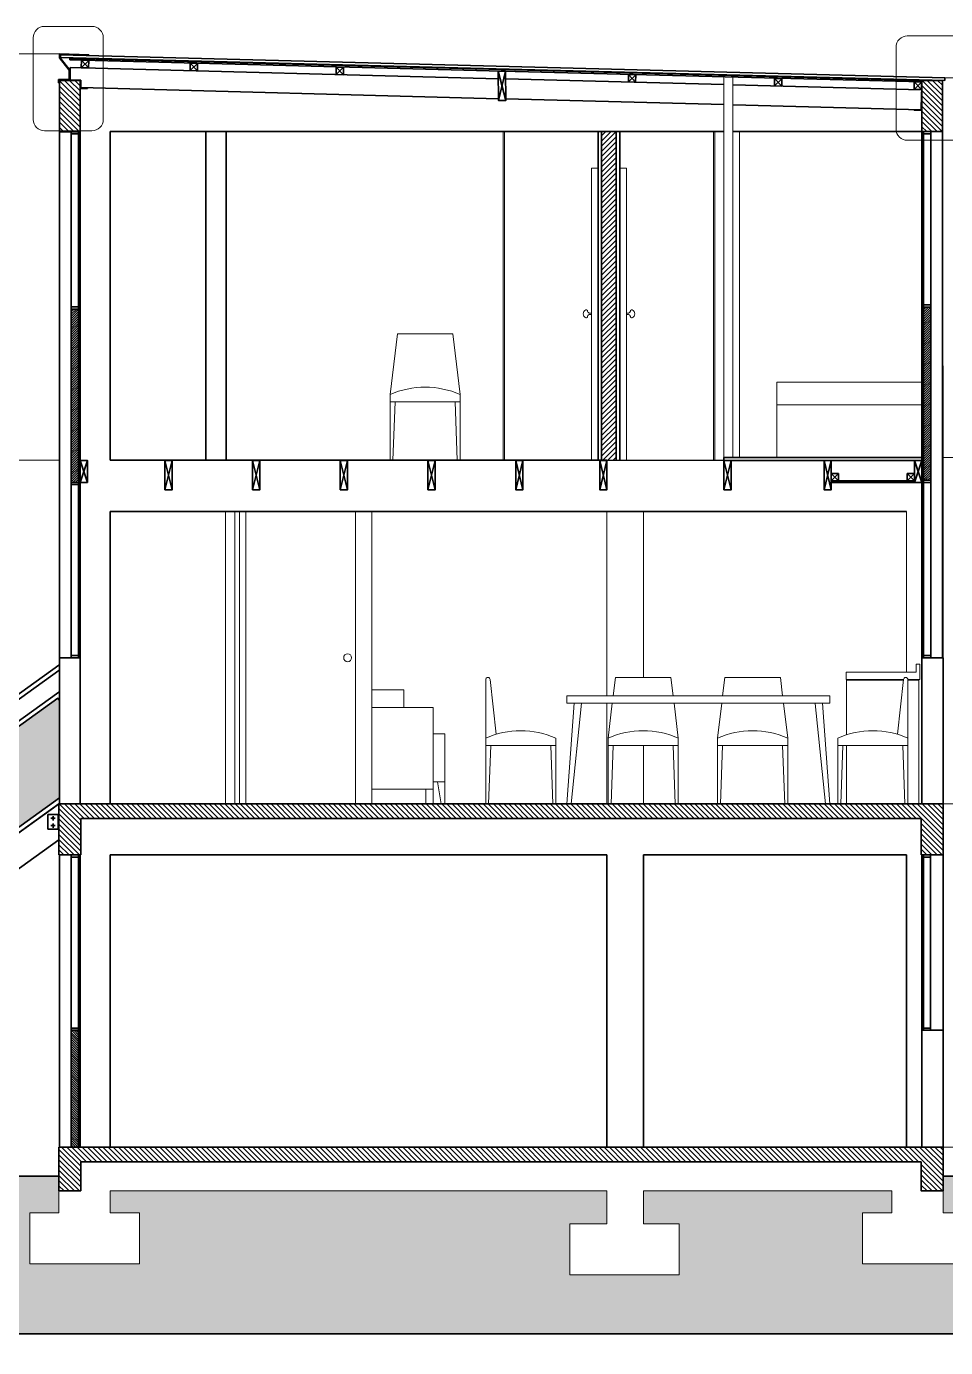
# Model space of a CAD drawing. Header units: inches. Extents: x 278 to 13058, y 15 to 10330.
# Drawn here: x 2490 to 3119, y 15 to 919 of the extents above; entities that cross this region are included whole.
import ezdxf

# ---------------------------------------------------------------- set-up
doc = ezdxf.new("R2010")
doc.units = ezdxf.units.IN
doc.header["$MEASUREMENT"] = 0
for name, color, linetype, lineweight in [('A-ANNO-SYMB', 3, 'Continuous', 18), ('A-ELEV-MBE1', 7, 'Continuous', 35), ('A-FURN', 8, 'Continuous', 18), ('A-SECT-MCUT', 7, 'Continuous', 35), ('A-SECT-PATT', 8, 'Continuous', 18)]:
    doc.layers.add(name, color=color, linetype=linetype, lineweight=lineweight)
pattern_1 = [(45, (-1225.7614, -1992.3663), (-0.7857724, 0.7857724), [])]
pattern_2 = [(135, (1552.9283, -984.7249), (-0.7857724, -0.7857724), [])]
pattern_3 = [(45, (-642.7118, -1993.7572), (-0.7857724, 0.7857724), [])]
pattern_4 = [(2.91694, (387.9823, -172.1452), (1.1211598, 2.5603712), [0, -2.5])]
pattern_5 = [(135, (387.9823, -172.1452), (-1.767767, -1.767767), [])]
pattern_6 = [(360, (868.211, -1210.482), (3.125, 6.25), [0, -6.25])]

msp = doc.modelspace()

# ---------------------------------------------------------------- hatches: boundary and pattern name
at = {"layer": 'A-SECT-MCUT'}
h = msp.add_hatch(dxfattribs=at)
h.set_pattern_fill('ANSI31', color=256, scale=20, angle=180)
h.set_pattern_definition([(225, (6818.8182, 2208.7426), (1.767767, -1.767767), [])])
h.paths.add_polyline_path([(2888.408, 846.817), (2883.649, 846.817), (2883.649, 621.876), (2893.649, 621.876), (2893.649, 846.817)])
at = {"layer": 'A-SECT-PATT'}
h = msp.add_hatch(dxfattribs=at)
h.set_pattern_fill('ANSI31', color=256, scale=20, angle=90, style=0)
h.set_pattern_definition(pattern_5)
h.paths.add_polyline_path([(2526.749, 881.742), (2526.749, 847.357), (2512.749, 847.357), (2512.749, 881.742)])
h.paths.add_polyline_path([(2526.749, 847.357), (2526.749, 846.742), (2512.749, 846.742), (2512.749, 847.357)])
h = msp.add_hatch(dxfattribs=at)
h.set_pattern_fill('ANSI31', color=256, scale=20, angle=90, style=0)
h.set_pattern_definition(pattern_5)
h.paths.add_polyline_path([(2526.749, 881.742), (2526.749, 847.357), (2512.749, 847.357), (2512.749, 881.742)])
h.paths.add_polyline_path([(2526.749, 847.357), (2526.749, 846.742), (2512.749, 846.742), (2512.749, 847.357)])
h = msp.add_hatch(dxfattribs=at)
h.set_pattern_fill('ANSI31', color=256, scale=20, angle=90, style=0)
h.set_pattern_definition(pattern_5)
h.paths.add_polyline_path([(3116.78, 881.818), (3116.78, 846.818), (3106.292, 846.818), (3103.792, 846.828), (3103.792, 846.818), (3102.781, 846.818), (3102.781, 881.818)])
h = msp.add_hatch(dxfattribs=at)
h.set_pattern_fill('ANSI31', color=256, scale=20, angle=90, style=0)
h.set_pattern_definition(pattern_5)
h.paths.add_polyline_path([(3116.78, 881.818), (3116.78, 846.818), (3106.292, 846.818), (3103.792, 846.828), (3103.792, 846.818), (3102.781, 846.818), (3102.781, 881.818)])
h = msp.add_hatch(dxfattribs=at)
h.set_pattern_fill('ANSI31', color=256, scale=0.35, angle=90, style=0)
h.set_pattern_definition(pattern_3)
h.paths.add_polyline_path([(2520.742, 725.309), (2525.742, 725.33), (2525.742, 606.83), (2520.742, 606.83)])
h = msp.add_hatch(dxfattribs=at)
h.set_pattern_fill('ANSI31', color=256, scale=0.35, angle=90, style=0)
h.set_pattern_definition(pattern_3)
h.paths.add_polyline_path([(2520.742, 725.309), (2525.742, 725.33), (2525.742, 606.83), (2520.742, 606.83)])
h = msp.add_hatch(dxfattribs=at)
h.set_pattern_fill('ANSI31', color=256, scale=0.35, angle=90, style=0)
h.set_pattern_definition(pattern_1)
h.paths.add_polyline_path([(3103.792, 726.7), (3108.792, 726.721), (3108.792, 608.221), (3103.792, 608.221)])
h = msp.add_hatch(dxfattribs=at)
h.set_pattern_fill('ANSI31', color=256, scale=0.35, angle=90, style=0)
h.set_pattern_definition(pattern_1)
h.paths.add_polyline_path([(3103.792, 726.7), (3108.792, 726.721), (3108.792, 608.221), (3103.792, 608.221)])
h = msp.add_hatch(dxfattribs=at)
h.set_pattern_fill('DOTS', color=256, scale=40, angle=362.916943, style=0)
h.set_pattern_definition(pattern_4)
h.paths.add_polyline_path([(2511.604, 458.942), (2512.749, 457.351), (2512.749, 446.742), (2512.749, 426.742), (2512.749, 406.742), (2512.749, 390.771), (2350.333, 273.879), (2317.62, 319.331)])
h = msp.add_hatch(dxfattribs=at)
h.set_pattern_fill('DOTS', color=256, scale=40, angle=362.916943, style=0)
h.set_pattern_definition(pattern_4)
h.paths.add_polyline_path([(2511.604, 458.942), (2512.749, 457.351), (2512.749, 446.742), (2512.749, 426.742), (2512.749, 406.742), (2512.749, 390.771), (2350.333, 273.879), (2317.62, 319.331)])
h = msp.add_hatch(dxfattribs=at)
h.set_pattern_fill('ANSI31', color=256, scale=20, angle=90, style=0)
h.set_pattern_definition(pattern_5)
h.paths.add_polyline_path([(3117.286, 386.742), (3117.286, 351.809), (3102.286, 351.809), (3102.286, 376.742), (2527.286, 376.742), (2527.286, 351.809), (2512.286, 351.809), (2512.286, 386.742)])
h = msp.add_hatch(dxfattribs=at)
h.set_pattern_fill('ANSI31', color=256, scale=20, angle=90, style=0)
h.set_pattern_definition(pattern_5)
h.paths.add_polyline_path([(3117.286, 386.742), (3117.286, 351.809), (3102.286, 351.809), (3102.286, 376.742), (2527.286, 376.742), (2527.286, 351.809), (2512.286, 351.809), (2512.286, 386.742)])
h = msp.add_hatch(dxfattribs=at)
h.set_pattern_fill('ANSI31', color=256, scale=0.35, angle=90, style=0)
h.set_pattern_definition(pattern_2)
h.paths.add_polyline_path([(2520.749, 231.809), (2525.749, 231.809), (2525.749, 151.809), (2520.749, 151.809)])
h = msp.add_hatch(dxfattribs=at)
h.set_pattern_fill('ANSI31', color=256, scale=0.35, angle=90, style=0)
h.set_pattern_definition(pattern_2)
h.paths.add_polyline_path([(2520.749, 231.809), (2525.749, 231.809), (2525.749, 151.809), (2520.749, 151.809)])
h = msp.add_hatch(dxfattribs=at)
h.set_pattern_fill('ANSI31', color=256, scale=20, angle=90, style=0)
h.set_pattern_definition(pattern_5)
h.paths.add_polyline_path([(3117.286, 151.809), (3117.286, 121.809), (3102.286, 121.809), (3102.286, 141.809), (2527.286, 141.809), (2527.286, 121.809), (2512.286, 121.809), (2512.286, 151.809)])
h = msp.add_hatch(dxfattribs=at)
h.set_pattern_fill('ANSI31', color=256, scale=20, angle=90, style=0)
h.set_pattern_definition(pattern_5)
h.paths.add_polyline_path([(3117.286, 151.809), (3117.286, 121.809), (3102.286, 121.809), (3102.286, 141.809), (2527.286, 141.809), (2527.286, 121.809), (2512.286, 121.809), (2512.286, 151.809)])
h = msp.add_hatch(dxfattribs=at)
h.set_pattern_fill('DOTS', color=256, scale=100, angle=90, style=0)
h.set_pattern_definition(pattern_6)
h.paths.add_polyline_path([(2149.749, 134.742), (2196.515, 134.742), (2196.515, 131.809), (2512.286, 131.809), (2512.286, 121.809), (2512.286, 106.809), (2492.37, 106.809), (2492.37, 71.809), (2567.37, 71.809), (2567.37, 106.809), (2547.454, 106.809), (2547.454, 121.809), (2887.286, 121.809), (2887.286, 99.309), (2882.712, 99.309), (2861.777, 99.309), (2861.777, 64.309), (2936.777, 64.309), (2936.777, 99.309), (2916.861, 99.309), (2912.286, 99.309), (2912.286, 121.809), (3082.119, 121.809), (3082.119, 106.809), (3062.203, 106.809), (3062.203, 71.809), (3137.203, 71.809), (3137.203, 106.809), (3117.286, 106.809), (3117.286, 121.809), (3117.286, 131.809), (3431.286, 131.809), (3431.286, 23.899), (2149.749, 23.899)])
h.paths.add_polyline_path([(2530.239, 27.158), (2508.409, 27.158), (2508.409, 15.664), (2530.239, 15.664)], flags=9)
h.paths.add_polyline_path([(2906.856, 26.093), (2885.753, 26.093), (2885.753, 14.599), (2906.856, 14.599)], flags=9)
h.paths.add_polyline_path([(3118.511, 26.188), (3096.681, 26.188), (3096.681, 14.693), (3118.511, 14.693)], flags=9)
h = msp.add_hatch(dxfattribs=at)
h.set_pattern_fill('DOTS', color=256, scale=100, angle=90, style=0)
h.set_pattern_definition(pattern_6)
h.paths.add_polyline_path([(2149.749, 134.742), (2196.515, 134.742), (2196.515, 131.809), (2512.286, 131.809), (2512.286, 121.809), (2512.286, 106.809), (2492.37, 106.809), (2492.37, 71.809), (2567.37, 71.809), (2567.37, 106.809), (2547.454, 106.809), (2547.454, 121.809), (2887.286, 121.809), (2887.286, 99.309), (2882.712, 99.309), (2861.777, 99.309), (2861.777, 64.309), (2936.777, 64.309), (2936.777, 99.309), (2916.861, 99.309), (2912.286, 99.309), (2912.286, 121.809), (3082.119, 121.809), (3082.119, 106.809), (3062.203, 106.809), (3062.203, 71.809), (3137.203, 71.809), (3137.203, 106.809), (3117.286, 106.809), (3117.286, 121.809), (3117.286, 131.809), (3431.286, 131.809), (3431.286, 23.899), (2149.749, 23.899)])
h.paths.add_polyline_path([(2530.239, 27.158), (2508.409, 27.158), (2508.409, 15.664), (2530.239, 15.664)], flags=9)
h.paths.add_polyline_path([(2906.856, 26.093), (2885.753, 26.093), (2885.753, 14.599), (2906.856, 14.599)], flags=9)
h.paths.add_polyline_path([(3118.511, 26.188), (3096.681, 26.188), (3096.681, 14.693), (3118.511, 14.693)], flags=9)

# ---------------------------------------------------------------- linework, layer by layer
for p, q in [((2738.875, 621.876), (2740.875, 621.876)), ((2738.875, 621.876), (2740.875, 621.876)), ((2786.875, 621.876), (2784.875, 621.876)), ((2786.875, 621.876), (2784.875, 621.876)), ((2715.278, 586.742), (2640.278, 586.742)), ((2715.278, 586.742), (2640.278, 586.742)), ((2635.79, 386.742), (2635.79, 386.742)), ((2635.79, 386.742), (2635.79, 386.742)), ((2768.286, 386.742), (2763.286, 386.742)), ((2768.286, 386.742), (2763.286, 386.742)), ((2776.286, 386.742), (2773.786, 386.742)), ((2776.286, 386.742), (2773.786, 386.742)), ((2804.286, 386.742), (2806.286, 386.742)), ((2804.286, 386.742), (2806.286, 386.742)), ((2852.286, 386.742), (2850.286, 386.742)), ((2852.286, 386.742), (2850.286, 386.742)), ((2859.811, 386.742), (2862.811, 386.742)), ((2859.811, 386.742), (2862.811, 386.742)), ((2888.053, 386.742), (2890.053, 386.742)), ((2888.053, 386.742), (2890.053, 386.742)), ((2936.053, 386.742), (2934.053, 386.742)), ((2936.053, 386.742), (2934.053, 386.742)), ((2962.921, 386.742), (2964.921, 386.742)), ((2962.921, 386.742), (2964.921, 386.742)), ((3010.921, 386.742), (3008.921, 386.742)), ((3010.921, 386.742), (3008.921, 386.742)), ((3039.811, 386.742), (3036.811, 386.742)), ((3039.811, 386.742), (3036.811, 386.742)), ((3045.18, 386.742), (3047.18, 386.742)), ((3045.18, 386.742), (3047.18, 386.742)), ((3093.18, 386.742), (3091.18, 386.742)), ((3093.18, 386.742), (3091.18, 386.742))]:
    msp.add_line(p, q)
at = {"layer": 'A-ANNO-SYMB', "ltscale": 0.003}
for p, q in [((2512.286, 121.809), (2512.286, 106.809)), ((2512.286, 121.809), (2512.286, 106.809)), ((2547.454, 121.809), (2547.454, 106.809)), ((2887.286, 121.809), (2547.454, 121.809)), ((2547.454, 121.809), (2547.454, 106.809)), ((2887.286, 121.809), (2547.454, 121.809)), ((2887.286, 121.809), (2887.286, 99.309)), ((2887.286, 121.809), (2887.286, 99.309)), ((3082.119, 121.809), (2912.286, 121.809)), ((2912.286, 121.809), (2912.286, 99.309)), ((3082.119, 121.809), (2912.286, 121.809)), ((2912.286, 121.809), (2912.286, 99.309)), ((3082.119, 121.809), (3082.119, 106.809)), ((3082.119, 121.809), (3082.119, 106.809)), ((3117.286, 121.809), (3117.286, 106.809)), ((3117.286, 121.809), (3117.286, 106.809)), ((2492.37, 106.809), (2492.37, 71.809)), ((2512.286, 106.809), (2492.37, 106.809)), ((2492.37, 106.809), (2492.37, 71.809)), ((2512.286, 106.809), (2492.37, 106.809)), ((2567.37, 106.809), (2547.454, 106.809)), ((2567.37, 106.809), (2547.454, 106.809)), ((2567.37, 106.809), (2567.37, 71.809)), ((2567.37, 106.809), (2567.37, 71.809)), ((3062.203, 106.809), (3062.203, 71.809)), ((3062.203, 106.809), (3082.119, 106.809)), ((3062.203, 106.809), (3062.203, 71.809)), ((3062.203, 106.809), (3082.119, 106.809)), ((3117.286, 106.809), (3137.203, 106.809)), ((3117.286, 106.809), (3137.203, 106.809)), ((2861.777, 99.309), (2861.777, 64.309)), ((2861.777, 99.309), (2882.712, 99.309)), ((2861.777, 99.309), (2861.777, 64.309)), ((2861.777, 99.309), (2882.712, 99.309)), ((2882.712, 99.309), (2887.286, 99.309)), ((2882.712, 99.309), (2887.286, 99.309)), ((2912.286, 99.309), (2916.861, 99.309)), ((2912.286, 99.309), (2916.861, 99.309)), ((2916.861, 99.309), (2936.777, 99.309)), ((2916.861, 99.309), (2936.777, 99.309)), ((2936.777, 99.309), (2936.777, 64.309)), ((2936.777, 99.309), (2936.777, 64.309)), ((2567.37, 71.809), (2492.37, 71.809)), ((2567.37, 71.809), (2492.37, 71.809)), ((2861.777, 64.309), (2936.777, 64.309)), ((2861.777, 64.309), (2936.777, 64.309)), ((3062.203, 71.809), (3137.203, 71.809)), ((3062.203, 71.809), (3137.203, 71.809))]:
    msp.add_line(p, q, dxfattribs=at)
for points in [[(2534.929, 918.797), (2502.382, 918.797, 0.4142136), (2494.664, 911.079), (2494.664, 855.075, 0.4142136), (2502.382, 847.357), (2534.929, 847.357, 0.4142136), (2542.647, 855.075), (2542.647, 911.079, 0.4142136)], [(2534.929, 918.797), (2502.382, 918.797, 0.4142136), (2494.664, 911.079), (2494.664, 855.075, 0.4142136), (2502.382, 847.357), (2534.929, 847.357, 0.4142136), (2542.647, 855.075), (2542.647, 911.079, 0.4142136)], [(3125.331, 912.285), (3092.784, 912.285, 0.4142136), (3085.066, 904.567), (3085.066, 848.564, 0.4142136), (3092.784, 840.845), (3125.331, 840.845, 0.4142136), (3133.049, 848.564), (3133.049, 904.567, 0.4142136)], [(3125.331, 912.285), (3092.784, 912.285, 0.4142136), (3085.066, 904.567), (3085.066, 848.564, 0.4142136), (3092.784, 840.845), (3125.331, 840.845, 0.4142136), (3133.049, 848.564), (3133.049, 904.567, 0.4142136)]]:
    msp.add_lwpolyline(points, format="xyb", close=True, dxfattribs=at)
at = {"layer": 'A-ANNO-SYMB'}
for points in [[(2512.755, 899.978), (2512.755, 899.978), (2485.426, 899.981), (2469.605, 899.96)], [(2512.755, 899.978), (2512.755, 899.978), (2485.426, 899.981), (2469.605, 899.96)], [(3162.16, 883.659), (3162.16, 883.659), (3146.304, 883.67), (3114.196, 883.649)], [(3162.16, 883.659), (3162.16, 883.659), (3146.304, 883.67), (3114.196, 883.649)], [(2512.749, 621.876), (2512.749, 621.876), (2485.426, 621.878), (2469.372, 621.868)], [(2512.749, 621.876), (2512.749, 621.876), (2485.426, 621.878), (2469.372, 621.868)], [(3116.781, 623.75), (3116.781, 623.75), (3162.692, 623.764), (3152.349, 623.727)], [(3116.781, 623.75), (3116.781, 623.75), (3162.692, 623.764), (3152.349, 623.727)], [(3116.781, 386.742), (3116.781, 386.742), (3161.858, 386.734), (3161.858, 386.734)], [(3116.781, 386.742), (3116.781, 386.742), (3161.858, 386.734), (3161.858, 386.734)], [(3116.781, 151.809), (3116.781, 151.809), (3163.786, 151.79), (3163.786, 151.79)], [(3116.781, 151.809), (3116.781, 151.809), (3163.786, 151.79), (3163.786, 151.79)]]:
    msp.add_lwpolyline(points, dxfattribs=at)
at = {"layer": 'A-ELEV-MBE1'}
for p, q in [((2513.439, 899.372), (2513.392, 897.573)), ((2513.439, 899.372), (2513.392, 897.573)), ((3118.443, 881.849), (2513.392, 897.573)), ((3118.443, 881.849), (2513.392, 897.573)), ((3118.49, 883.649), (2513.439, 899.372)), ((3118.49, 883.649), (2513.439, 899.372)), ((2532.849, 899.424), (2532.841, 899.124)), ((2532.849, 899.424), (2532.841, 899.124)), ((2812.96, 882.99), (2519.898, 890.587)), ((2812.96, 882.99), (2519.898, 890.587)), ((2512.081, 880.096), (2512.381, 880.096)), ((2512.081, 880.096), (2512.381, 880.096)), ((2519.987, 881.917), (2527.275, 881.917)), ((2519.987, 881.917), (2527.275, 881.917)), ((2526.749, 881.396), (2527.049, 881.396)), ((2526.749, 881.396), (2527.049, 881.396)), ((2527.275, 881.917), (2527.244, 876.918)), ((2527.275, 881.917), (2527.244, 876.918)), ((2967.514, 879.093), (2817.961, 882.969)), ((2967.514, 879.093), (2817.961, 882.969)), ((3102.341, 875.455), (2973.504, 878.794)), ((3102.341, 875.455), (2973.504, 878.794)), ((3102.664, 881.818), (3102.574, 866.76)), ((3102.664, 881.818), (3102.574, 866.76)), ((3102.664, 881.817), (3102.781, 881.818)), ((3102.664, 881.817), (3102.781, 881.818)), ((3118.49, 883.649), (3118.443, 881.849)), ((3118.49, 883.649), (3118.443, 881.849)), ((2813.079, 869.318), (2527.244, 876.918)), ((2813.079, 869.318), (2527.244, 876.918)), ((2531.749, 876.696), (2531.749, 876.396)), ((2531.749, 876.696), (2531.749, 876.396)), ((2967.157, 865.324), (2818.081, 869.188)), ((2967.157, 865.324), (2818.081, 869.188)), ((3102.203, 861.824), (2973.63, 865.156)), ((3102.203, 861.824), (2973.63, 865.156)), ((3097.682, 861.727), (3097.682, 861.427)), ((3097.682, 861.727), (3097.682, 861.427)), ((3102.574, 866.76), (3102.203, 866.76)), ((3102.203, 866.76), (3102.203, 861.824)), ((3102.574, 866.76), (3102.203, 866.76)), ((3102.203, 866.76), (3102.203, 861.824)), ((3102.682, 866.427), (3102.382, 866.427)), ((3102.682, 866.427), (3102.382, 866.427)), ((2512.749, 846.742), (2526.749, 846.742)), ((2512.749, 846.742), (2526.749, 846.742)), ((2512.749, 486.742), (2512.749, 846.721)), ((2512.749, 386.742), (2512.749, 846.721)), ((2520.749, 486.742), (2520.749, 846.721)), ((2520.749, 486.742), (2520.749, 846.721)), ((2520.749, 845.263), (2525.749, 845.284)), ((2520.749, 845.263), (2525.749, 845.284)), ((2525.749, 486.742), (2525.749, 846.721)), ((2525.749, 486.742), (2525.749, 846.721)), ((2526.749, 846.742), (2526.749, 586.742)), ((2526.749, 846.742), (2526.749, 586.742)), ((2547.286, 846.817), (2967.286, 846.817)), ((2547.286, 846.817), (2967.286, 846.817)), ((2973.286, 846.817), (3102.765, 846.914)), ((2973.286, 846.817), (3102.765, 846.914)), ((3102.781, 826.742), (3102.766, 846.832)), ((3102.781, 826.742), (3102.766, 846.832)), ((3108.786, 845.307), (3103.786, 845.328)), ((3108.786, 845.307), (3103.786, 845.328)), ((3108.792, 846.807), (3103.792, 846.828)), ((3108.792, 846.807), (3103.792, 846.828)), ((3103.792, 486.742), (3103.792, 846.807)), ((3103.792, 486.742), (3103.792, 846.807)), ((3108.792, 726.721), (3108.792, 846.807)), ((3108.792, 726.721), (3108.792, 846.807)), ((3116.792, 826.742), (3116.792, 846.818)), ((3116.792, 826.742), (3116.792, 846.818)), ((3102.781, 826.742), (3102.781, 766.742)), ((3102.781, 826.742), (3102.781, 766.742)), ((3116.792, 806.742), (3116.792, 826.742)), ((3116.792, 806.742), (3116.792, 826.742)), ((3116.792, 786.742), (3116.792, 806.742)), ((3116.792, 786.742), (3116.792, 806.742)), ((3116.781, 486.742), (3116.781, 786.742)), ((3117.286, 386.742), (3116.781, 786.742)), ((3102.781, 766.742), (3102.781, 746.742)), ((3102.781, 766.742), (3102.781, 746.742)), ((3102.781, 746.742), (3102.781, 726.742)), ((3102.781, 746.742), (3102.781, 726.742)), ((2520.742, 725.309), (2525.742, 725.309)), ((2520.742, 725.309), (2525.742, 725.309)), ((2520.749, 726.809), (2525.749, 726.809)), ((2520.749, 726.809), (2525.749, 726.809)), ((3102.781, 726.742), (3102.781, 586.742)), ((3102.781, 726.742), (3102.781, 586.742)), ((3108.786, 728.221), (3103.792, 728.221)), ((3108.786, 728.221), (3103.792, 728.221)), ((3108.792, 726.721), (3103.792, 726.721)), ((3108.792, 726.721), (3103.792, 726.721)), ((3108.792, 486.742), (3108.792, 726.721)), ((3108.792, 486.742), (3108.792, 726.721)), ((2526.749, 646.742), (2526.749, 626.742)), ((2526.749, 646.742), (2526.749, 626.742)), ((2526.749, 626.742), (2526.749, 606.742)), ((2526.749, 626.742), (2526.749, 606.742)), ((2547.286, 621.876), (2887.286, 621.876)), ((2547.286, 621.876), (2887.286, 621.876)), ((2967.286, 621.743), (2827.319, 621.876)), ((2967.286, 621.743), (2827.319, 621.876)), ((2967.286, 623.743), (3102.781, 623.745)), ((2967.286, 623.743), (3102.781, 623.745)), ((2967.286, 621.744), (2967.286, 623.744)), ((2967.286, 621.744), (2967.286, 623.744)), ((2967.286, 621.743), (3102.781, 621.743)), ((2967.286, 621.743), (3102.781, 621.743)), ((3102.781, 623.745), (3102.781, 621.743)), ((3102.781, 623.745), (3102.781, 621.743)), ((2520.749, 606.742), (2525.749, 606.742)), ((2520.749, 606.742), (2525.749, 606.742)), ((3097.781, 607.721), (3040.786, 607.721)), ((3097.781, 607.721), (3040.786, 607.721)), ((3097.781, 606.721), (3040.786, 606.721)), ((3097.781, 606.721), (3040.786, 606.721)), ((3103.792, 606.721), (3102.781, 606.721)), ((3103.792, 606.721), (3102.781, 606.721)), ((3108.792, 608.221), (3103.792, 608.221)), ((3108.792, 608.221), (3103.792, 608.221)), ((3108.792, 606.721), (3103.792, 606.721)), ((3108.792, 606.721), (3103.792, 606.721)), ((2520.749, 605.242), (2525.749, 605.242)), ((2520.749, 605.242), (2525.749, 605.242)), ((2526.749, 586.742), (2526.749, 566.742)), ((2526.749, 586.742), (2526.749, 566.742)), ((2547.286, 586.877), (3092.286, 586.878)), ((2547.286, 586.877), (3092.286, 586.878)), ((2547.286, 386.742), (2547.286, 586.877)), ((2547.286, 386.742), (2547.286, 586.877)), ((2812.493, 586.742), (2882.493, 586.742)), ((2812.493, 586.742), (2882.493, 586.742)), ((3102.781, 586.742), (3102.781, 566.742)), ((3102.781, 586.742), (3102.781, 566.742)), ((2526.749, 566.742), (2526.749, 546.742)), ((2526.749, 566.742), (2526.749, 546.742)), ((3102.781, 566.742), (3102.781, 546.742)), ((3102.781, 566.742), (3102.781, 546.742)), ((2526.749, 546.742), (2526.749, 526.742)), ((2526.749, 546.742), (2526.749, 526.742)), ((3102.781, 546.742), (3102.781, 526.742)), ((3102.781, 546.742), (3102.781, 526.742)), ((2526.749, 526.742), (2526.749, 486.742)), ((2526.749, 526.742), (2526.749, 386.742)), ((3102.781, 526.742), (3102.781, 486.742)), ((3102.781, 526.742), (3102.781, 386.742)), ((2512.286, 481.742), (2162.286, 229.844)), ((2512.286, 481.742), (2162.286, 229.844)), ((2512.286, 481.742), (2512.749, 481.742)), ((2512.286, 481.742), (2512.749, 481.742)), ((2526.749, 486.742), (2512.749, 486.742)), ((2526.749, 486.742), (2512.749, 486.742)), ((2520.749, 488.242), (2525.749, 488.242)), ((2520.749, 488.242), (2525.749, 488.242)), ((2520.749, 486.742), (2525.749, 486.742)), ((2520.749, 486.742), (2525.749, 486.742)), ((3102.781, 486.742), (3116.781, 486.742)), ((3102.781, 486.742), (3116.781, 486.742)), ((3102.781, 486.742), (3116.781, 486.742)), ((3102.781, 486.742), (3116.781, 486.742)), ((3108.792, 488.221), (3103.792, 488.221)), ((3108.792, 488.221), (3103.792, 488.221)), ((3108.792, 486.742), (3103.792, 486.742)), ((3108.792, 486.742), (3103.792, 486.742)), ((3116.781, 486.742), (3111.781, 486.742)), ((3116.781, 486.742), (3111.781, 486.742)), ((2512.286, 478.046), (2166.474, 229.162)), ((2512.286, 478.046), (2166.474, 229.162)), ((2512.286, 478.046), (2512.749, 478.046)), ((2512.286, 478.046), (2512.749, 478.046)), ((2512.286, 386.742), (2162.286, 134.742)), ((2512.286, 386.742), (2162.286, 134.742)), ((2512.286, 362.097), (2512.286, 386.742)), ((2512.286, 362.097), (2512.286, 386.742)), ((2504.786, 379.344), (2504.786, 369.344)), ((2504.786, 379.344), (2512.286, 379.344)), ((2504.786, 379.344), (2504.786, 369.344)), ((2504.786, 379.344), (2512.286, 379.344)), ((2506.786, 376.844), (2509.786, 376.844)), ((2506.786, 376.844), (2509.786, 376.844)), ((2506.786, 371.844), (2509.786, 371.844)), ((2506.786, 371.844), (2509.786, 371.844)), ((2508.286, 375.344), (2508.286, 378.344)), ((2508.286, 375.344), (2508.286, 378.344)), ((2508.286, 373.344), (2508.286, 370.344)), ((2508.286, 373.344), (2508.286, 370.344)), ((2511.786, 379.344), (2511.786, 369.344)), ((2511.786, 379.344), (2511.786, 369.344)), ((2512.286, 362.097), (2196.515, 134.742)), ((2512.286, 362.097), (2196.515, 134.742)), ((2504.786, 369.344), (2512.286, 369.344)), ((2504.786, 369.344), (2512.286, 369.344)), ((2527.286, 351.809), (2512.286, 351.809)), ((2527.286, 351.809), (2512.286, 351.809)), ((2526.749, 351.809), (2512.749, 351.809)), ((2512.749, 351.809), (2512.749, 331.809)), ((2526.749, 351.809), (2512.749, 351.809)), ((2512.749, 351.809), (2512.749, 331.809)), ((2520.749, 351.809), (2525.749, 351.809)), ((2520.749, 151.809), (2520.749, 351.809)), ((2520.749, 351.809), (2525.749, 351.809)), ((2520.749, 151.809), (2520.749, 351.809)), ((2520.749, 350.309), (2525.749, 350.309)), ((2520.749, 350.309), (2525.749, 350.309)), ((2525.749, 151.809), (2525.749, 351.809)), ((2525.749, 151.809), (2525.749, 351.809)), ((2526.749, 251.809), (2526.749, 351.809)), ((2526.749, 331.809), (2526.749, 351.809)), ((2526.749, 251.809), (2526.749, 351.809)), ((2526.749, 331.809), (2526.749, 351.809)), ((2547.286, 151.809), (2547.286, 351.809)), ((2547.286, 151.809), (2547.286, 351.809)), ((3092.286, 351.809), (3092.286, 151.809)), ((3092.286, 351.809), (3092.286, 151.809)), ((3102.749, 251.809), (3102.749, 351.809)), ((3102.749, 251.809), (3102.749, 351.809)), ((3103.749, 231.809), (3103.749, 351.809)), ((3108.749, 351.809), (3103.749, 351.809)), ((3103.749, 231.809), (3103.749, 351.809)), ((3108.749, 351.809), (3103.749, 351.809)), ((3108.749, 350.309), (3103.749, 350.309)), ((3108.749, 350.309), (3103.749, 350.309)), ((3108.749, 231.809), (3108.749, 351.809)), ((3108.749, 231.809), (3108.749, 351.809)), ((3117.286, 151.809), (3117.286, 351.809)), ((2512.749, 331.809), (2512.749, 311.809)), ((2512.749, 311.809), (2512.749, 331.809)), ((2512.749, 331.809), (2512.749, 311.809)), ((2512.749, 311.809), (2512.749, 331.809)), ((2512.749, 311.809), (2512.749, 291.809)), ((2512.749, 291.809), (2512.749, 311.809)), ((2512.749, 311.809), (2512.749, 291.809)), ((2512.749, 291.809), (2512.749, 311.809)), ((2512.749, 271.809), (2512.749, 291.809)), ((2512.749, 271.809), (2512.749, 291.809)), ((2512.749, 251.809), (2512.749, 271.809)), ((2512.749, 271.809), (2512.749, 251.809)), ((2512.749, 251.809), (2512.749, 271.809)), ((2512.749, 271.809), (2512.749, 251.809)), ((2512.749, 251.809), (2512.749, 231.809)), ((2512.749, 251.809), (2512.749, 231.809)), ((2526.749, 231.809), (2526.749, 251.809)), ((2526.749, 231.809), (2526.749, 251.809)), ((3102.749, 251.809), (3102.749, 231.809)), ((3102.749, 251.809), (3102.749, 151.809)), ((2512.749, 231.809), (2512.749, 211.809)), ((2512.749, 231.809), (2512.749, 211.809)), ((2520.749, 233.309), (2525.749, 233.309)), ((2520.749, 233.309), (2525.749, 233.309)), ((2520.749, 231.809), (2525.749, 231.809)), ((2520.749, 231.809), (2525.749, 231.809)), ((2526.749, 151.809), (2526.749, 231.809)), ((3117.071, 231.831), (3102.749, 231.809)), ((3108.749, 233.309), (3103.749, 233.309)), ((3108.749, 233.309), (3103.749, 233.309)), ((3108.749, 231.809), (3103.749, 231.809)), ((2512.749, 211.809), (2512.749, 191.809)), ((2512.749, 211.809), (2512.749, 191.809)), ((2512.749, 191.809), (2512.749, 171.809)), ((2512.749, 191.809), (2512.749, 171.809)), ((2512.749, 171.809), (2512.749, 151.809)), ((2512.749, 171.809), (2512.749, 151.809)), ((2526.749, 151.809), (2526.749, 171.809)), ((2512.749, 151.809), (2526.749, 151.809)), ((2512.749, 151.809), (2526.749, 151.809)), ((2196.515, 131.809), (2512.286, 131.809)), ((2196.515, 131.809), (2512.286, 131.809)), ((3117.286, 131.809), (3431.286, 131.809)), ((3117.286, 131.809), (3431.286, 131.809)), ((2149.749, 23.899), (3431.286, 23.899)), ((2149.749, 23.899), (3431.286, 23.899))]:
    msp.add_line(p, q, dxfattribs=at)
for points in [[(2532.849, 899.424), (2512.755, 899.978), (2512.755, 897.262), (2519.424, 888.817), (2519.424, 882.396), (2512.081, 882.396), (2512.081, 880.096)], [(2532.849, 899.424), (2512.755, 899.978), (2512.755, 897.262), (2519.424, 888.817), (2519.424, 882.396), (2512.081, 882.396), (2512.081, 880.096)], [(2532.841, 899.124), (2513.055, 899.67), (2513.055, 897.366), (2519.724, 888.921), (2519.724, 882.096), (2512.381, 882.096), (2512.381, 880.096)], [(2532.841, 899.124), (2513.055, 899.67), (2513.055, 897.366), (2519.724, 888.921), (2519.724, 882.096), (2512.381, 882.096), (2512.381, 880.096)], [(2519.898, 890.587), (2519.987, 881.917)], [(2519.898, 890.587), (2519.987, 881.917)], [(2526.749, 881.396), (2526.749, 876.396), (2531.749, 876.396), (2531.749, 876.396)], [(2526.749, 881.396), (2526.749, 876.396), (2531.749, 876.396), (2531.749, 876.396)], [(2527.049, 881.396), (2527.049, 876.696), (2531.749, 876.696)], [(2527.049, 881.396), (2527.049, 876.696), (2531.749, 876.696)], [(3102.682, 866.427), (3102.682, 861.427), (3097.682, 861.427), (3097.682, 861.427)], [(3102.382, 866.427), (3102.382, 861.727), (3097.682, 861.727)], [(3102.682, 866.427), (3102.682, 861.427), (3097.682, 861.427), (3097.682, 861.427)], [(3102.382, 866.427), (3102.382, 861.727), (3097.682, 861.727)], [(2547.286, 621.876), (2547.286, 846.817)], [(2547.286, 621.876), (2547.286, 846.817)], [(2512.749, 462.487), (2512.286, 463.13), (2313.433, 320.013), (2349.65, 269.691), (2512.749, 387.075)], [(2512.749, 462.487), (2512.286, 463.13), (2313.433, 320.013), (2349.65, 269.691), (2512.749, 387.075)], [(2512.749, 457.351), (2511.604, 458.942), (2317.62, 319.331), (2350.333, 273.879), (2512.749, 390.771)], [(2512.749, 457.351), (2511.604, 458.942), (2317.62, 319.331), (2350.333, 273.879), (2512.749, 390.771)], [(2547.286, 351.809), (2887.286, 351.809)], [(2547.286, 351.809), (2887.286, 351.809)], [(2887.286, 351.809), (2887.286, 151.809), (2912.286, 151.809), (2912.286, 351.809)], [(2887.286, 351.809), (2887.286, 151.809), (2912.286, 151.809), (2912.286, 351.809)], [(2912.286, 351.809), (3092.286, 351.809)], [(2912.286, 351.809), (3092.286, 351.809)]]:
    msp.add_lwpolyline(points, dxfattribs=at)
for centre in [(2508.286, 376.844), (2508.286, 376.844), (2508.286, 371.844), (2508.286, 371.844)]:
    msp.add_circle(centre, 0.5, dxfattribs=at)
at = {"layer": 'A-FURN'}
for p, q in [((2738.875, 666.876), (2743.875, 708.376)), ((2738.875, 666.876), (2743.875, 708.376)), ((2743.875, 708.376), (2781.875, 708.376)), ((2743.875, 708.376), (2781.875, 708.376)), ((2786.875, 666.876), (2781.875, 708.376)), ((2786.875, 666.876), (2781.875, 708.376)), ((3003.536, 623.744), (3003.536, 675.222)), ((3003.536, 675.222), (3102.781, 675.222)), ((3003.536, 623.744), (3003.536, 675.222)), ((3003.536, 675.222), (3102.781, 675.222)), ((2738.875, 621.876), (2738.875, 666.876)), ((2738.875, 621.876), (2738.875, 666.876)), ((2786.875, 661.876), (2738.875, 661.876)), ((2786.875, 661.876), (2738.875, 661.876)), ((2742.375, 661.876), (2740.875, 621.876)), ((2742.375, 661.876), (2740.875, 621.876)), ((2783.375, 661.876), (2784.875, 621.876)), ((2783.375, 661.876), (2784.875, 621.876)), ((2786.875, 621.876), (2786.875, 666.876)), ((2786.875, 621.876), (2786.875, 666.876)), ((3003.536, 659.743), (3102.781, 659.743)), ((3003.536, 659.743), (3102.781, 659.743)), ((3092.286, 476.745), (3092.286, 586.878)), ((3092.286, 476.745), (3092.286, 586.878)), ((3098.853, 476.745), (3098.853, 482.349)), ((3098.853, 482.349), (3098.853, 476.745)), ((3101.353, 482.349), (3098.853, 482.349)), ((3098.853, 476.745), (3098.853, 482.349)), ((3098.853, 482.349), (3098.853, 476.745)), ((3101.353, 482.349), (3098.853, 482.349)), ((3101.353, 482.349), (3101.353, 471.745)), ((3101.353, 482.349), (3101.353, 471.745)), ((2804.286, 426.742), (2804.286, 471.742)), ((2804.286, 426.742), (2804.286, 471.742)), ((2807.286, 471.742), (2811.358, 434.308)), ((2807.286, 471.742), (2811.358, 434.308)), ((2891.547, 460.742), (2893.053, 473.242)), ((2891.547, 460.742), (2893.053, 473.242)), ((2893.053, 473.242), (2931.053, 473.242)), ((2893.053, 473.242), (2931.053, 473.242)), ((2932.559, 460.742), (2931.053, 473.242)), ((2932.559, 460.742), (2931.053, 473.242)), ((2966.415, 460.742), (2967.921, 473.242)), ((2966.415, 460.742), (2967.921, 473.242)), ((2967.921, 473.242), (3005.921, 473.242)), ((2967.921, 473.242), (3005.921, 473.242)), ((3007.427, 460.742), (3005.921, 473.242)), ((3007.427, 460.742), (3005.921, 473.242)), ((3050.888, 476.745), (3050.888, 471.745)), ((3050.888, 476.745), (3098.853, 476.745)), ((3050.888, 476.745), (3050.888, 471.745)), ((3050.888, 476.745), (3098.853, 476.745)), ((3050.888, 471.745), (3090.18, 471.745)), ((3050.888, 471.745), (3090.18, 471.745)), ((3051.163, 471.314), (3051.163, 433.977)), ((3051.163, 471.314), (3090.133, 471.314)), ((3051.163, 471.314), (3051.163, 433.977)), ((3051.163, 471.314), (3090.133, 471.314)), ((3090.18, 471.742), (3086.108, 434.308)), ((3090.18, 471.742), (3086.108, 434.308)), ((3093.18, 471.745), (3101.353, 471.745)), ((3093.18, 471.745), (3101.353, 471.745)), ((3093.18, 426.742), (3093.18, 471.742)), ((3093.18, 426.742), (3093.18, 471.742)), ((3093.18, 471.314), (3100.713, 471.314)), ((3093.18, 471.314), (3100.713, 471.314)), ((3100.713, 471.314), (3100.713, 386.742)), ((3100.713, 471.314), (3100.713, 386.742)), ((2726.286, 464.742), (2748.286, 464.742)), ((2726.286, 464.742), (2748.286, 464.742)), ((2748.286, 464.742), (2748.286, 452.742)), ((2748.286, 464.742), (2748.286, 452.742)), ((2768.286, 452.742), (2726.286, 452.742)), ((2768.286, 452.742), (2726.286, 452.742)), ((2768.286, 386.742), (2768.286, 452.742)), ((2768.286, 386.742), (2768.286, 452.742)), ((2859.811, 460.742), (3039.811, 460.742)), ((2859.811, 455.742), (2859.811, 460.742)), ((2859.811, 460.742), (3039.811, 460.742)), ((2859.811, 455.742), (2859.811, 460.742)), ((3039.811, 455.742), (2859.811, 455.742)), ((2864.811, 455.742), (2859.811, 386.742)), ((3039.811, 455.742), (2859.811, 455.742)), ((2864.811, 455.742), (2859.811, 386.742)), ((2869.811, 455.742), (2862.811, 386.742)), ((2869.811, 455.742), (2862.811, 386.742)), ((2887.286, 386.742), (2887.286, 455.742)), ((2887.286, 386.742), (2887.286, 455.742)), ((2888.053, 431.742), (2890.945, 455.742)), ((2888.053, 431.742), (2890.945, 455.742)), ((2936.053, 431.742), (2933.161, 455.742)), ((2936.053, 431.742), (2933.161, 455.742)), ((2962.921, 431.742), (2965.812, 455.742)), ((2962.921, 431.742), (2965.812, 455.742)), ((3010.921, 431.742), (3008.029, 455.742)), ((3010.921, 431.742), (3008.029, 455.742)), ((3029.824, 455.38), (3036.811, 386.742)), ((3029.824, 455.38), (3036.811, 386.742)), ((3034.811, 455.742), (3039.811, 386.742)), ((3034.811, 455.742), (3039.811, 386.742)), ((3039.811, 460.742), (3039.811, 455.742)), ((3039.811, 460.742), (3039.811, 455.742)), ((2776.286, 434.742), (2768.286, 434.742)), ((2776.286, 434.742), (2768.286, 434.742)), ((2776.286, 401.742), (2776.286, 434.742)), ((2776.286, 401.742), (2776.286, 434.742)), ((2804.286, 386.742), (2804.286, 426.742)), ((2804.286, 426.742), (2852.286, 426.742)), ((2804.286, 386.742), (2804.286, 426.742)), ((2804.286, 426.742), (2852.286, 426.742)), ((2807.786, 426.742), (2806.286, 386.742)), ((2807.786, 426.742), (2806.286, 386.742)), ((2848.786, 426.742), (2850.286, 386.742)), ((2848.786, 426.742), (2850.286, 386.742)), ((2852.286, 426.742), (2852.286, 431.742)), ((2852.286, 426.742), (2852.286, 431.742)), ((2852.286, 426.742), (2852.286, 386.742)), ((2852.286, 426.742), (2852.286, 386.742)), ((2888.053, 386.742), (2888.053, 431.742)), ((2888.053, 386.742), (2888.053, 431.742)), ((2936.053, 426.742), (2888.053, 426.742)), ((2936.053, 426.742), (2888.053, 426.742)), ((2891.553, 426.742), (2890.053, 386.742)), ((2891.553, 426.742), (2890.053, 386.742)), ((2912.286, 386.742), (2912.286, 426.742)), ((2912.286, 386.742), (2912.286, 426.742)), ((2932.553, 426.742), (2934.053, 386.742)), ((2932.553, 426.742), (2934.053, 386.742)), ((2936.053, 386.742), (2936.053, 431.742)), ((2936.053, 386.742), (2936.053, 431.742)), ((2962.921, 386.742), (2962.921, 431.742)), ((2962.921, 386.742), (2962.921, 431.742)), ((3010.921, 426.742), (2962.921, 426.742)), ((3010.921, 426.742), (2962.921, 426.742)), ((2966.421, 426.742), (2964.921, 386.742)), ((2966.421, 426.742), (2964.921, 386.742)), ((3007.421, 426.742), (3008.921, 386.742)), ((3007.421, 426.742), (3008.921, 386.742)), ((3010.921, 386.742), (3010.921, 431.742)), ((3010.921, 386.742), (3010.921, 431.742)), ((3045.18, 426.742), (3045.18, 431.742)), ((3045.18, 426.742), (3045.18, 431.742)), ((3093.18, 426.742), (3045.18, 426.742)), ((3045.18, 426.742), (3045.18, 386.742)), ((3093.18, 426.742), (3045.18, 426.742)), ((3045.18, 426.742), (3045.18, 386.742)), ((3048.68, 426.742), (3047.18, 386.742)), ((3048.68, 426.742), (3047.18, 386.742)), ((3051.163, 426.742), (3051.163, 386.742)), ((3051.163, 426.742), (3051.163, 386.742)), ((3089.68, 426.742), (3091.18, 386.742)), ((3089.68, 426.742), (3091.18, 386.742)), ((3093.18, 386.742), (3093.18, 426.742)), ((3093.18, 386.742), (3093.18, 426.742)), ((2776.286, 401.742), (2768.286, 401.742)), ((2776.286, 401.742), (2768.286, 401.742)), ((2771.286, 401.742), (2773.786, 386.742)), ((2771.286, 401.742), (2773.786, 386.742)), ((2776.286, 401.742), (2776.286, 386.742)), ((2776.286, 401.742), (2776.286, 386.742)), ((2763.286, 396.742), (2726.286, 396.742)), ((2763.286, 396.742), (2726.286, 396.742)), ((2763.286, 386.742), (2763.286, 396.742)), ((2763.286, 396.742), (2768.286, 396.742)), ((2763.286, 386.742), (2763.286, 396.742)), ((2763.286, 396.742), (2768.286, 396.742))]:
    msp.add_line(p, q, dxfattribs=at)
msp.add_lwpolyline([(3054.379, 471.314), (3054.379, 471.745)], dxfattribs=at)
msp.add_lwpolyline([(3054.379, 471.314), (3054.379, 471.745)], dxfattribs=at)
for centre, radius, start, end in [((2762.875, 611.781), 60.095, 66.461351, 113.538649), ((2762.875, 611.781), 60.095, 66.461351, 113.538649), ((2805.786, 471.742), 1.5, 0, 180), ((2805.786, 471.742), 1.5, 0, 180), ((3091.68, 471.742), 1.5, 0, 180), ((3091.68, 471.742), 1.5, 0, 180), ((2828.286, 376.642), 60.1, 66.463422, 113.536578), ((2828.286, 376.642), 60.1, 66.463422, 113.536578), ((2912.053, 376.647), 60.095, 66.461351, 113.538649), ((2912.053, 376.647), 60.095, 66.461351, 113.538649), ((2986.921, 376.647), 60.095, 66.461351, 113.538649), ((2986.921, 376.647), 60.095, 66.461351, 113.538649), ((3069.18, 376.642), 60.1, 66.463422, 113.536578), ((3069.18, 376.642), 60.1, 66.463422, 113.536578)]:
    msp.add_arc(centre, radius, start, end, dxfattribs=at)
at = {"layer": 'A-SECT-MCUT'}
for p, q in [((2815.407, 889.264), (2519.828, 896.926)), ((2815.407, 889.264), (2519.828, 896.926)), ((2519.843, 895.926), (2519.843, 896.926)), ((2519.843, 895.926), (2519.843, 896.926)), ((2815.415, 888.264), (2519.877, 895.925)), ((2815.415, 888.264), (2519.877, 895.925)), ((2532.7, 895.475), (2527.57, 890.517)), ((2532.7, 895.475), (2527.57, 890.517)), ((2527.702, 895.604), (2532.569, 890.388)), ((2527.702, 895.604), (2532.569, 890.388)), ((2607.136, 893.529), (2602.006, 888.572)), ((2607.136, 893.529), (2602.006, 888.572)), ((2602.137, 893.659), (2607.004, 888.442)), ((2602.137, 893.659), (2607.004, 888.442)), ((2707.102, 890.825), (2701.972, 885.867)), ((2707.102, 890.825), (2701.972, 885.867)), ((2702.104, 890.954), (2706.97, 885.738)), ((2702.104, 890.954), (2706.97, 885.738)), ((2812.916, 888.068), (2818.09, 868.113)), ((2812.916, 888.068), (2818.09, 868.113)), ((2817.916, 888.112), (2813.09, 868.068)), ((2817.916, 888.112), (2813.09, 868.068)), ((2815.415, 888.264), (2815.407, 889.264)), ((2815.415, 888.264), (2815.407, 889.264)), ((3102.664, 881.818), (2815.648, 889.258)), ((2815.656, 888.258), (2815.648, 889.258)), ((3102.664, 881.818), (2815.648, 889.258)), ((2815.656, 888.258), (2815.648, 889.258)), ((3102.673, 880.818), (2815.656, 888.258)), ((3102.673, 880.818), (2815.656, 888.258)), ((2815.657, 888.092), (2815.657, 888.092)), ((2815.657, 888.092), (2815.657, 888.092)), ((2907.035, 885.751), (2901.905, 880.794)), ((2907.035, 885.751), (2901.905, 880.794)), ((2902.037, 885.881), (2906.903, 880.664)), ((2902.037, 885.881), (2906.903, 880.664)), ((3007.002, 883.017), (3001.871, 878.059)), ((3007.002, 883.017), (3001.871, 878.059)), ((3002.003, 883.146), (3006.87, 877.929)), ((3002.003, 883.146), (3006.87, 877.929)), ((3102.525, 880.685), (3097.395, 875.728)), ((3102.525, 880.685), (3097.395, 875.728)), ((3097.527, 880.815), (3102.393, 875.598)), ((3097.527, 880.815), (3102.393, 875.598)), ((2612.741, 621.876), (2612.741, 846.817)), ((2612.741, 621.876), (2612.741, 846.817)), ((2626.763, 846.817), (2626.763, 621.876)), ((2626.763, 846.817), (2626.763, 621.876)), ((2881.149, 846.817), (2881.149, 621.876)), ((2881.149, 846.817), (2881.149, 621.876)), ((2883.649, 846.817, 0), (2883.649, 621.876)), ((2883.649, 846.817, 0), (2883.649, 621.876)), ((2893.649, 621.813, 0), (2893.649, 846.817)), ((2893.649, 621.813, 0), (2893.649, 846.817)), ((2896.149, 846.817), (2896.149, 621.811)), ((2896.149, 846.817), (2896.149, 621.811)), ((2531.749, 621.743), (2526.749, 606.743)), ((2526.749, 621.743), (2531.749, 606.743)), ((2531.749, 621.743), (2526.749, 606.743)), ((2526.749, 621.743), (2531.749, 606.743)), ((2589.819, 621.743), (2584.819, 601.743)), ((2584.819, 621.743), (2589.819, 601.743)), ((2589.819, 621.743), (2584.819, 601.743)), ((2584.819, 621.743), (2589.819, 601.743)), ((2649.819, 621.743), (2644.819, 601.743)), ((2644.819, 621.743), (2649.819, 601.743)), ((2649.819, 621.743), (2644.819, 601.743)), ((2644.819, 621.743), (2649.819, 601.743)), ((2709.819, 621.743), (2704.819, 601.743)), ((2704.819, 621.743), (2709.819, 601.743)), ((2709.819, 621.743), (2704.819, 601.743)), ((2704.819, 621.743), (2709.819, 601.743)), ((2769.819, 621.743), (2764.819, 601.743)), ((2764.819, 621.743), (2769.819, 601.743)), ((2769.819, 621.743), (2764.819, 601.743)), ((2764.819, 621.743), (2769.819, 601.743)), ((2829.819, 621.743), (2824.819, 601.743)), ((2824.819, 621.743), (2829.819, 601.743)), ((2829.819, 621.743), (2824.819, 601.743)), ((2824.819, 621.743), (2829.819, 601.743)), ((2887.286, 621.743), (2882.286, 601.743)), ((2882.286, 621.743), (2887.286, 601.743)), ((2887.286, 621.743), (2882.286, 601.743)), ((2882.286, 621.743), (2887.286, 601.743)), ((2967.286, 621.743), (2972.286, 601.743)), ((2972.286, 621.743), (2967.286, 601.743)), ((2967.286, 621.743), (2972.286, 601.743)), ((2972.286, 621.743), (2967.286, 601.743)), ((3035.786, 621.743), (3040.786, 601.743)), ((3040.786, 621.743), (3035.786, 601.743)), ((3035.786, 621.743), (3040.786, 601.743)), ((3040.786, 621.743), (3035.786, 601.743)), ((3097.781, 621.743), (3102.781, 606.721)), ((3102.781, 621.743), (3097.781, 606.721)), ((3097.781, 621.743), (3102.781, 606.721)), ((3102.781, 621.743), (3097.781, 606.721)), ((3040.782, 612.721), (3045.782, 607.721)), ((3045.782, 612.721), (3040.782, 607.721)), ((3040.782, 612.721), (3045.782, 607.721)), ((3045.782, 612.721), (3040.782, 607.721)), ((3092.781, 612.721), (3097.781, 607.721)), ((3097.781, 612.721), (3092.781, 607.721)), ((3092.781, 612.721), (3097.781, 607.721)), ((3097.781, 612.721), (3092.781, 607.721)), ((3117.286, 386.742), (2512.286, 386.742)), ((2512.286, 386.742), (2512.286, 351.809)), ((3117.286, 386.742), (2512.286, 386.742)), ((2512.286, 386.742), (2512.286, 351.809)), ((3117.286, 351.809), (3117.286, 386.742)), ((3117.286, 351.809), (3117.286, 386.742)), ((2527.286, 376.742), (3102.286, 376.742)), ((2527.286, 351.809), (2527.286, 376.742)), ((2527.286, 376.742), (3102.286, 376.742)), ((2527.286, 351.809), (2527.286, 376.742)), ((3102.286, 376.742), (3102.286, 351.809)), ((3102.286, 376.742), (3102.286, 351.809)), ((2512.286, 351.809), (2527.286, 351.809)), ((2512.286, 351.809), (2527.286, 351.809)), ((3102.286, 351.809), (3117.286, 351.809)), ((3102.286, 351.809), (3117.286, 351.809)), ((2512.286, 121.809), (2512.286, 151.809)), ((2512.286, 121.809), (2512.286, 151.809)), ((2527.286, 141.809), (2527.286, 121.809)), ((2527.286, 141.809), (2527.286, 121.809)), ((2527.286, 121.809), (2512.286, 121.809)), ((2527.286, 121.809), (2512.286, 121.809))]:
    msp.add_line(p, q, dxfattribs=at)
for points in [[(2532.7, 895.475), (2527.702, 895.604), (2527.57, 890.517), (2532.569, 890.388)], [(2532.7, 895.475), (2527.702, 895.604), (2527.57, 890.517), (2532.569, 890.388)], [(2607.136, 893.529), (2602.137, 893.659), (2602.006, 888.572), (2607.004, 888.442)], [(2607.136, 893.529), (2602.137, 893.659), (2602.006, 888.572), (2607.004, 888.442)], [(2707.102, 890.825), (2702.104, 890.954), (2701.972, 885.867), (2706.97, 885.738)], [(2707.102, 890.825), (2702.104, 890.954), (2701.972, 885.867), (2706.97, 885.738)], [(2817.916, 888.112), (2812.916, 888.068), (2813.09, 868.068), (2818.09, 868.113)], [(2817.916, 888.112), (2812.916, 888.068), (2813.09, 868.068), (2818.09, 868.113)], [(2526.749, 881.742), (2512.749, 881.742), (2512.749, 846.742), (2526.749, 846.742)], [(2526.749, 881.742), (2512.749, 881.742), (2512.749, 846.742), (2526.749, 846.742)], [(2907.035, 885.751), (2902.037, 885.881), (2901.905, 880.794), (2906.903, 880.664)], [(2907.035, 885.751), (2902.037, 885.881), (2901.905, 880.794), (2906.903, 880.664)], [(3007.002, 883.017), (3002.003, 883.146), (3001.871, 878.059), (3006.87, 877.929)], [(3007.002, 883.017), (3002.003, 883.146), (3001.871, 878.059), (3006.87, 877.929)], [(3102.525, 880.685), (3097.527, 880.815), (3097.395, 875.728), (3102.393, 875.598)], [(3102.525, 880.685), (3097.527, 880.815), (3097.395, 875.728), (3102.393, 875.598)], [(3116.78, 881.818), (3102.781, 881.818), (3102.781, 846.818), (3116.78, 846.818)], [(3116.78, 881.818), (3102.781, 881.818), (3102.781, 846.818), (3116.78, 846.818)], [(2526.749, 621.743), (2531.749, 621.743), (2531.749, 606.743), (2526.749, 606.743)], [(2526.749, 621.743), (2531.749, 621.743), (2531.749, 606.743), (2526.749, 606.743)], [(2584.819, 621.743), (2589.819, 621.743), (2589.819, 601.743), (2584.819, 601.743)], [(2584.819, 621.743), (2589.819, 621.743), (2589.819, 601.743), (2584.819, 601.743)], [(2644.819, 621.743), (2649.819, 621.743), (2649.819, 601.743), (2644.819, 601.743)], [(2644.819, 621.743), (2649.819, 621.743), (2649.819, 601.743), (2644.819, 601.743)], [(2704.819, 621.743), (2709.819, 621.743), (2709.819, 601.743), (2704.819, 601.743)], [(2704.819, 621.743), (2709.819, 621.743), (2709.819, 601.743), (2704.819, 601.743)], [(2764.819, 621.743), (2769.819, 621.743), (2769.819, 601.743), (2764.819, 601.743)], [(2764.819, 621.743), (2769.819, 621.743), (2769.819, 601.743), (2764.819, 601.743)], [(2824.819, 621.743), (2829.819, 621.743), (2829.819, 601.743), (2824.819, 601.743)], [(2824.819, 621.743), (2829.819, 621.743), (2829.819, 601.743), (2824.819, 601.743)], [(2882.286, 621.743), (2887.286, 621.743), (2887.286, 601.743), (2882.286, 601.743)], [(2882.286, 621.743), (2887.286, 621.743), (2887.286, 601.743), (2882.286, 601.743)], [(2967.286, 621.743), (2972.286, 621.743), (2972.286, 601.743), (2967.286, 601.743)], [(2967.286, 621.743), (2972.286, 621.743), (2972.286, 601.743), (2967.286, 601.743)], [(3035.786, 621.743), (3040.786, 621.743), (3040.786, 601.743), (3035.786, 601.743)], [(3035.786, 621.743), (3040.786, 621.743), (3040.786, 601.743), (3035.786, 601.743)], [(3097.781, 621.743), (3102.781, 621.743), (3102.781, 606.721), (3097.781, 606.721)], [(3097.781, 621.743), (3102.781, 621.743), (3102.781, 606.721), (3097.781, 606.721)]]:
    msp.add_lwpolyline(points, close=True, dxfattribs=at)
for points in [[(3045.782, 612.721), (3045.782, 607.721), (3040.782, 607.721), (3040.782, 612.721), (3045.782, 612.721)], [(3045.782, 612.721), (3045.782, 607.721), (3040.782, 607.721), (3040.782, 612.721), (3045.782, 612.721)], [(3097.781, 612.721), (3097.781, 607.721), (3092.781, 607.721), (3092.781, 612.721), (3097.781, 612.721)], [(3097.781, 612.721), (3097.781, 607.721), (3092.781, 607.721), (3092.781, 612.721), (3097.781, 612.721)], [(2512.286, 151.809), (3117.286, 151.809)], [(2512.286, 151.809), (3117.286, 151.809)], [(3102.286, 151.809), (3102.286, 151.809), (3117.286, 151.809), (3117.286, 121.809), (3102.286, 121.809), (3102.286, 141.809)], [(3102.286, 151.809), (3102.286, 151.809), (3117.286, 151.809), (3117.286, 121.809), (3102.286, 121.809), (3102.286, 141.809)], [(3102.286, 141.809), (2527.286, 141.809)], [(3102.286, 141.809), (2527.286, 141.809)]]:
    msp.add_lwpolyline(points, dxfattribs=at)
at = {"layer": 'A-SECT-PATT'}
for p, q in [((2967.286, 623.743), (2967.286, 884.327)), ((2967.286, 623.743), (2967.286, 884.327)), ((2973.286, 623.743), (2973.286, 884.172)), ((2973.286, 623.743), (2973.286, 884.172)), ((2816.149, 846.817), (2816.149, 621.876)), ((2816.149, 846.817), (2816.149, 621.876)), ((2817.149, 621.876), (2817.149, 846.817)), ((2817.149, 621.876), (2817.149, 846.817)), ((2960.149, 846.817), (2960.149, 621.75)), ((2960.149, 846.817), (2960.149, 621.75)), ((2961.149, 846.817), (2961.149, 621.749)), ((2961.149, 846.817), (2961.149, 621.749)), ((2977.949, 623.744), (2977.949, 846.821)), ((2977.949, 623.744), (2977.949, 846.821)), ((2876.649, 821.876), (2876.649, 621.829)), ((2876.649, 821.876), (2881.149, 821.876)), ((2876.649, 821.876), (2876.649, 621.829)), ((2876.649, 821.876), (2881.149, 821.876)), ((2896.149, 821.876), (2900.649, 821.876)), ((2896.149, 821.876), (2900.649, 821.876)), ((2900.649, 621.806), (2900.649, 821.876)), ((2900.649, 621.806), (2900.649, 821.876)), ((2876.649, 722.6), (2875.213, 722.6)), ((2876.649, 722.6), (2875.213, 722.6)), ((2876.649, 721.627), (2875.213, 721.627)), ((2876.649, 721.627), (2875.213, 721.627)), ((2900.649, 722.6), (2902.085, 722.6)), ((2900.649, 722.6), (2902.085, 722.6)), ((2900.649, 721.627), (2902.085, 721.627)), ((2900.649, 721.627), (2902.085, 721.627)), ((2626.278, 386.742), (2626.278, 586.877)), ((2626.278, 386.742), (2626.278, 586.877)), ((2632.578, 386.742), (2632.578, 586.877)), ((2632.578, 386.742), (2632.578, 586.877)), ((2635.79, 386.742), (2635.79, 586.877)), ((2635.79, 386.742), (2635.79, 586.877)), ((2640.278, 386.742), (2640.278, 586.877)), ((2640.278, 386.742), (2640.278, 586.877)), ((2715.278, 386.742), (2715.278, 586.877)), ((2715.278, 386.742), (2715.278, 586.877)), ((2726.286, 386.742), (2726.286, 586.877)), ((2726.286, 386.742), (2726.286, 586.877)), ((2887.286, 460.742), (2887.286, 586.878)), ((2887.286, 460.742), (2887.286, 586.878)), ((2912.286, 473.242), (2912.286, 586.878)), ((2912.286, 473.242), (2912.286, 586.878))]:
    msp.add_line(p, q, dxfattribs=at)
msp.add_circle((2709.838, 486.692), 2.7, dxfattribs=at)
msp.add_circle((2709.838, 486.692), 2.7, dxfattribs=at)
for centre, radius, start, end in [((2873.929, 722.114), 2.94, 111.89671, 180), ((2873.929, 722.114), 2.94, 111.89671, 180), ((2873.118, 723.884), 1, 35.841741, 122.617857), ((2873.118, 723.884), 1, 35.841741, 122.617857), ((2875.931, 724.469), 2.002, 180, 248.979233), ((2875.931, 724.469), 2.002, 180, 248.979233), ((2901.367, 724.469), 2.002, 291.020767, 0), ((2901.367, 724.469), 2.002, 291.020767, 0), ((2904.179, 723.884), 1, 57.382143, 144.158259), ((2904.179, 723.884), 1, 57.382143, 144.158259), ((2903.369, 722.114), 2.94, 0, 68.10329), ((2903.369, 722.114), 2.94, 0, 68.10329), ((2873.929, 722.114), 2.94, 180, 248.10329), ((2873.929, 722.114), 2.94, 180, 248.10329), ((2873.118, 720.344), 1, 237.382143, 324.158259), ((2873.118, 720.344), 1, 237.382143, 324.158259), ((2875.931, 719.759), 2.002, 111.020767, 180), ((2875.931, 719.759), 2.002, 111.020767, 180), ((2901.367, 719.759), 2.002, 0, 68.979233), ((2901.367, 719.759), 2.002, 0, 68.979233), ((2904.179, 720.344), 1, 215.841741, 302.617857), ((2904.179, 720.344), 1, 215.841741, 302.617857), ((2903.369, 722.114), 2.94, 291.89671, 0), ((2903.369, 722.114), 2.94, 291.89671, 0)]:
    msp.add_arc(centre, radius, start, end, dxfattribs=at)

doc.saveas('drawing.dxf')
